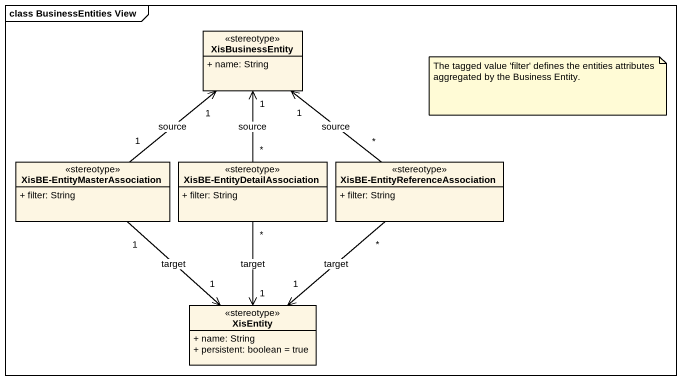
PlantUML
@startuml
mainframe class BusinessEntities View
hide circle
hide empty members
skinparam classAttributeIconSize 0
class XisBusinessEntity <<stereotype>> {
  + name: String
}
class "XisBE-EntityMasterAssociation" as XisBE_EntityMasterAssociatio <<stereotype>> {
  + filter: String
}
class "XisBE-EntityDetailAssociation" as XisBE_EntityDetailAssociatio <<stereotype>> {
  + filter: String
}
class "XisBE-EntityReferenceAssociation" as XisBE_EntityReferenceAssocia <<stereotype>> {
  + filter: String
}
class XisEntity <<stereotype>> {
  + name: String
  + persistent: boolean = true
}
XisBusinessEntity "1" <-- "1" XisBE_EntityMasterAssociatio : source
XisBusinessEntity "1" <-- "*" XisBE_EntityDetailAssociatio : source
XisBusinessEntity "1" <-- "*" XisBE_EntityReferenceAssocia : source
XisBE_EntityMasterAssociatio "1" --> "1" XisEntity : target
XisBE_EntityDetailAssociatio "*" --> "1" XisEntity : target
XisBE_EntityReferenceAssocia "*" --> "1" XisEntity : target
note as N1
  The tagged value 'filter' defines the entities attributes aggregated by the Business Entity.
end note
@enduml
